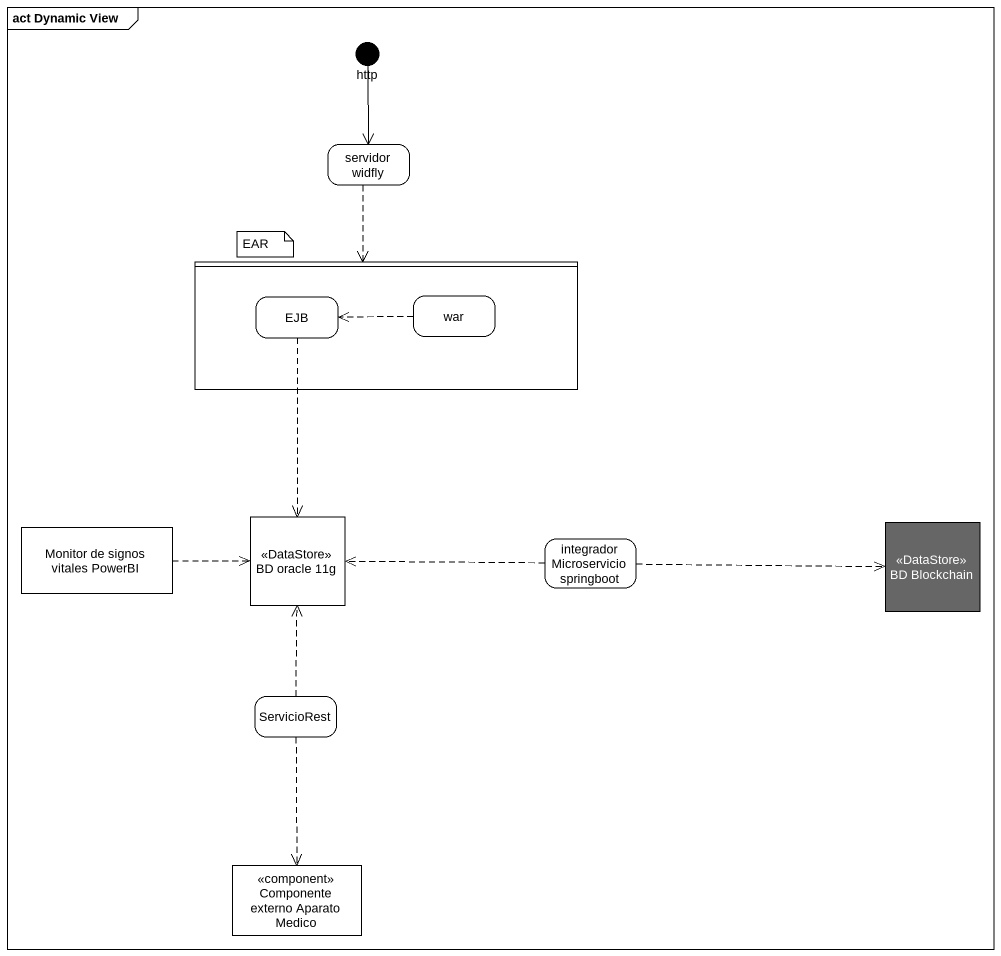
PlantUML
@startuml
mainframe act Dynamic View
hide empty description
state http <<start>>
state "servidor widfly" as servidor_widfly
state " " as lane1 <<partition>> {
  state EJB
  state war
}
state "BD oracle 11g" as BD_oracle_11g <<DataStore>>
state "BD Blockchain" as BD_Blockchain <<DataStore>> #666666
state "Monitor de signos vitales PowerBI" as Monitor_de_signos_vitales <<object>>
state "integrador Microservicio springboot" as integrador_Microservicio
state ServicioRest
state "Componente externo Aparato Medico" as Componente_externo_Aparato <<component>>
http --> servidor_widfly
servidor_widfly -[dashed]-> lane1
EJB -[dashed]-> BD_oracle_11g
war -left[dashed]-> EJB
Monitor_de_signos_vitales -right[dashed]-> BD_oracle_11g
integrador_Microservicio -left[dashed]-> BD_oracle_11g
integrador_Microservicio -right[dashed]-> BD_Blockchain
ServicioRest -up[dashed]-> BD_oracle_11g
ServicioRest -[dashed]-> Componente_externo_Aparato
note as N1
  EAR
end note
@enduml
